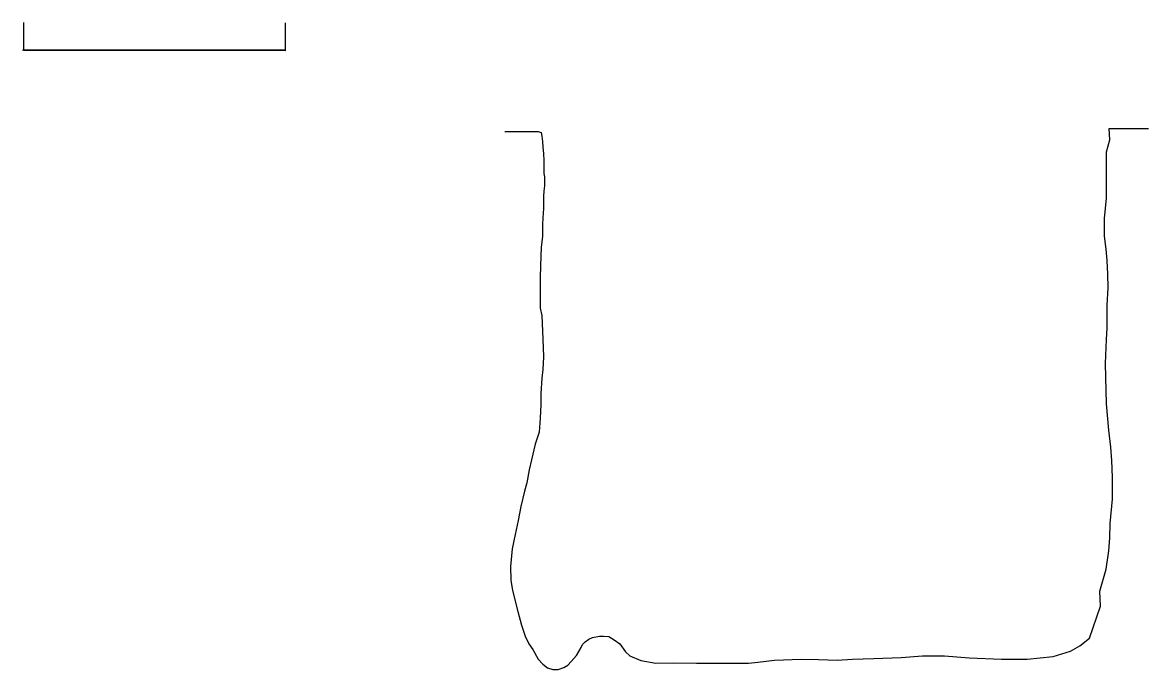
# Model space of a CAD drawing. Extents: x 5.3 to 17, y 4.4 to 17.3.
# Drawn here: x 5.32 to 14.29, y 4.4 to 9.56 of the extents above; entities that cross this region are included whole.
import ezdxf

# ---------------------------------------------------------------- set-up
doc = ezdxf.new("R2010")
doc.units = 0
doc.layers.add('LAYER1', color=7, linetype='CONTINUOUS')

msp = doc.modelspace()

# ---------------------------------------------------------------- linework, layer by layer
at = {"layer": 'LAYER1', "color": 7, "linetype": 'CONTINUOUS'}
for points in [[(5.3249, 9.5585), (5.3245, 9.3356)], [(7.4134, 9.3314), (7.4139, 9.5565)], [(5.3161, 9.3397), (7.4134, 9.3397)], [(7.4134, 9.3314), (5.3245, 9.3356)], [(9.4273, 8.6893), (9.4523, 8.681), (9.4565, 8.6518), (9.4607, 8.6101), (9.4648, 8.5642), (9.469, 8.5142), (9.4732, 8.4558), (9.4732, 8.4099), (9.4732, 8.3557), (9.4773, 8.3265), (9.4773, 8.289), (9.4773, 8.2557), (9.4732, 8.214), (9.469, 8.1723), (9.469, 8.1264), (9.469, 8.0764), (9.4648, 8.0013), (9.4607, 7.9471), (9.4607, 7.8554), (9.4523, 7.7637), (9.4482, 7.697), (9.444, 7.5302), (9.444, 7.476), (9.444, 7.3926), (9.444, 7.28), (9.4565, 7.2216), (9.4648, 7.034), (9.469, 6.8922), (9.4648, 6.7922), (9.4565, 6.7213), (9.4482, 6.6004), (9.4482, 6.5128), (9.444, 6.4044), (9.4356, 6.2918), (9.4023, 6.1959), (9.3731, 6.0708), (9.3564, 5.9916), (9.3356, 5.8874), (9.3189, 5.8207), (9.2897, 5.6997), (9.2689, 5.5872), (9.2438, 5.4746), (9.2188, 5.362), (9.2063, 5.2203), (9.2105, 5.1118), (9.223, 5.0285), (9.2647, 4.8617), (9.2939, 4.7533), (9.3231, 4.6657), (9.3523, 4.6032), (9.3856, 4.5573), (9.4273, 4.4822), (9.4648, 4.4405), (9.5024, 4.4114), (9.544, 4.3989), (9.5857, 4.3989), (9.6316, 4.4155), (9.665, 4.4322), (9.69, 4.4614), (9.7317, 4.5114), (9.7692, 4.574), (9.7817, 4.599), (9.8026, 4.6198), (9.8317, 4.6407), (9.8609, 4.6532), (9.9151, 4.6657), (9.9485, 4.6657), (9.9902, 4.6615), (10.0319, 4.6365), (10.0778, 4.6032), (10.1236, 4.5406), (10.157, 4.5073), (10.2445, 4.4697), (10.3655, 4.4489), (10.5072, 4.4531), (10.6907, 4.4489), (10.8241, 4.4489), (10.9617, 4.4489), (11.1035, 4.4489), (11.1785, 4.4572), (11.3119, 4.4739), (11.5246, 4.4822), (11.6622, 4.4781), (11.8123, 4.4739), (11.9332, 4.4822), (12.1041, 4.4864), (12.321, 4.4948), (12.4919, 4.5073), (12.667, 4.5073), (12.863, 4.4906), (13.1215, 4.4822), (13.3258, 4.4822), (13.5343, 4.5031), (13.6719, 4.5448), (13.7469, 4.5865), (13.822, 4.649), (13.9095, 4.9034), (13.9054, 5.0243), (13.9554, 5.1994), (13.9763, 5.3453), (13.9846, 5.4496), (13.9888, 5.5621), (14.0055, 5.7581), (14.0055, 5.9291), (14.0013, 6.0667), (13.9929, 6.1709), (13.9763, 6.3085), (13.9596, 6.517), (13.9512, 6.838), (13.9596, 7.0298), (13.9638, 7.1216), (13.9638, 7.1716), (13.9638, 7.23), (13.9638, 7.305), (13.9721, 7.4426), (13.9679, 7.551), (13.9638, 7.6594), (13.9554, 7.7512), (13.9429, 7.8554), (13.9429, 7.9972), (13.9596, 8.1556), (13.9596, 8.2265), (13.9596, 8.4183), (13.9596, 8.5267), (13.9846, 8.6226), (13.9804, 8.7143)], [(13.9804, 8.7143), (14.2931, 8.7143)], [(9.1605, 8.6893), (9.4273, 8.6893)]]:
    msp.add_lwpolyline(points, dxfattribs=at)

doc.saveas('drawing.dxf')
